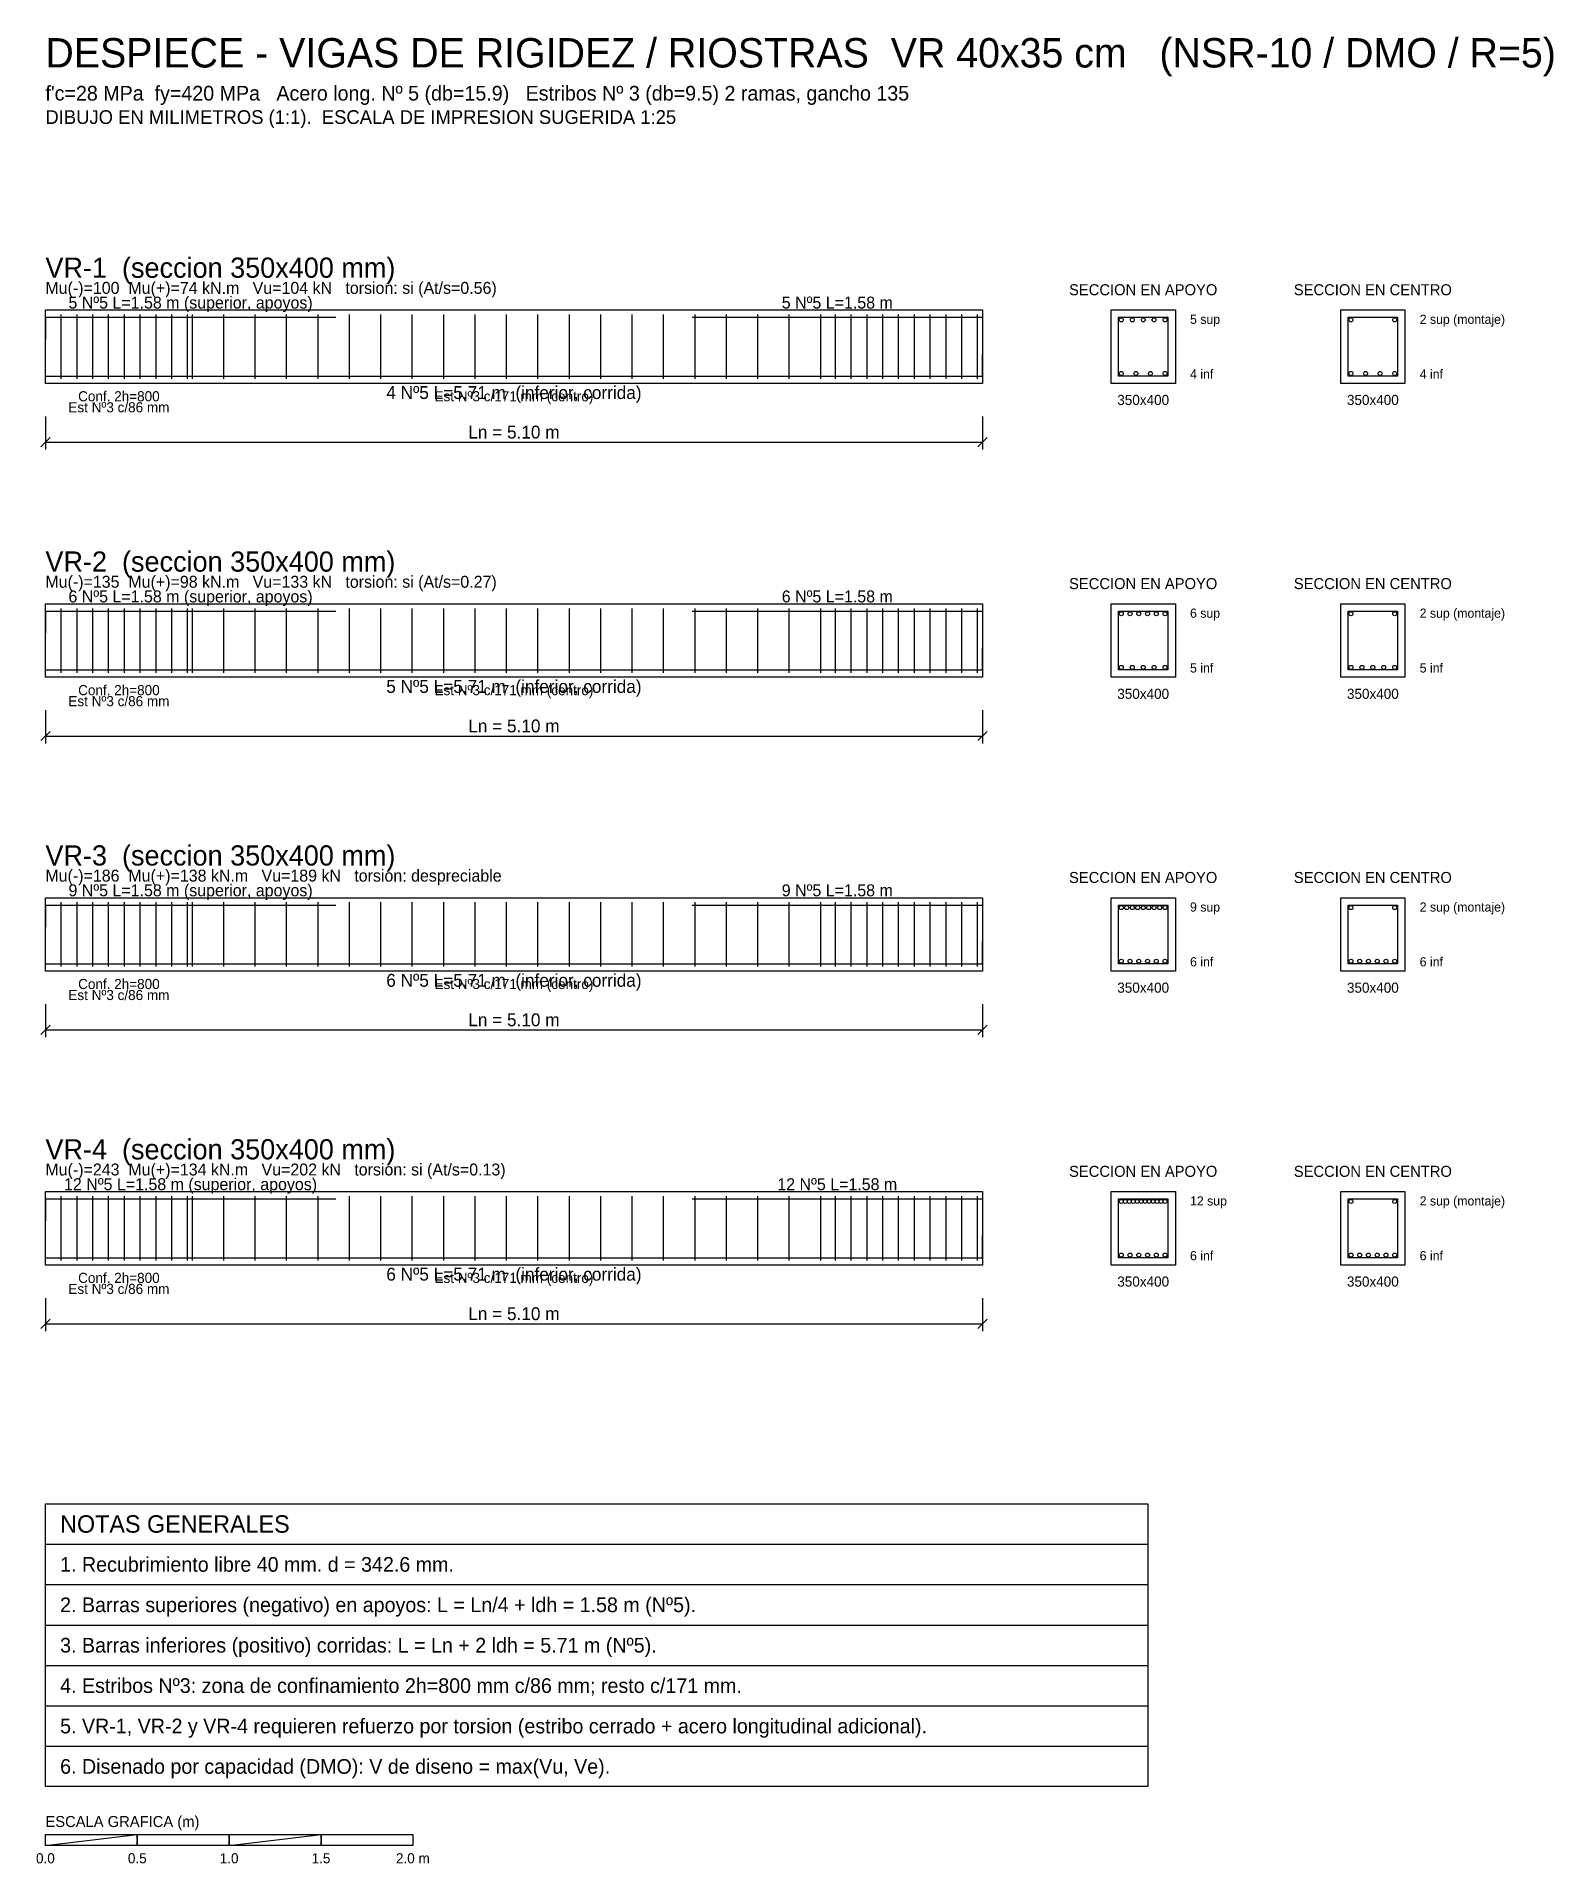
# Model space of a CAD drawing. Header units: millimetres. Extents: x -48 to 8208, y -8458 to 1489.
import ezdxf
from ezdxf.enums import TextEntityAlignment as Align

# ---------------------------------------------------------------- set-up
doc = ezdxf.new("R2010")
doc.units = ezdxf.units.MM
for name, color, linetype in [('ACERO_INF', 5, 'Continuous'), ('ACERO_SUP', 1, 'Continuous'), ('CONCRETO', 8, 'Continuous'), ('COTAS', 4, 'Continuous'), ('ESTRIBOS', 3, 'Continuous'), ('ROTULO', 2, 'Continuous'), ('TEXTO', 7, 'Continuous')]:
    doc.layers.add(name, color=color, linetype=linetype)

msp = doc.modelspace()

# ---------------------------------------------------------------- linework, layer by layer
at = {"layer": 'ACERO_INF'}
for p, q in [((0, -360), (0, -240)), ((5100, -360), (5100, -240)), ((0, -360), (5100, -360)), ((0, -1960), (0, -1840)), ((5100, -1960), (5100, -1840)), ((0, -1960), (5100, -1960)), ((0, -3560), (0, -3440)), ((5100, -3560), (5100, -3440)), ((0, -3560), (5100, -3560)), ((0, -5160), (0, -5040)), ((5100, -5160), (5100, -5040)), ((0, -5160), (5100, -5160))]:
    msp.add_line(p, q, dxfattribs=at)
for centre in [(5855.95, -346.05), (5935.32, -346.05), (6014.68, -346.05), (6094.05, -346.05), (7105.95, -346.05), (7185.32, -346.05), (7264.68, -346.05), (7344.05, -346.05), (5855.95, -1946.05), (5915.48, -1946.05), (5975, -1946.05), (6034.52, -1946.05), (6094.05, -1946.05), (7105.95, -1946.05), (7165.48, -1946.05), (7225, -1946.05), (7284.52, -1946.05), (7344.05, -1946.05), (5855.95, -3546.05), (5903.57, -3546.05), (5951.19, -3546.05), (5998.81, -3546.05), (6046.43, -3546.05), (6094.05, -3546.05), (7105.95, -3546.05), (7153.57, -3546.05), (7201.19, -3546.05), (7248.81, -3546.05), (7296.43, -3546.05), (7344.05, -3546.05), (5855.95, -5146.05), (5903.57, -5146.05), (5951.19, -5146.05), (5998.81, -5146.05), (6046.43, -5146.05), (6094.05, -5146.05), (7105.95, -5146.05), (7153.57, -5146.05), (7201.19, -5146.05), (7248.81, -5146.05), (7296.43, -5146.05), (7344.05, -5146.05)]:
    msp.add_circle(centre, 10.95, dxfattribs=at)
at = {"layer": 'ACERO_SUP'}
for p, q in [((0, -40), (1580, -40)), ((0, -40), (0, -160)), ((3520, -40), (5100, -40)), ((5100, -40), (5100, -160)), ((0, -1640), (1580, -1640)), ((0, -1640), (0, -1760)), ((3520, -1640), (5100, -1640)), ((5100, -1640), (5100, -1760)), ((0, -3240), (1580, -3240)), ((0, -3240), (0, -3360)), ((3520, -3240), (5100, -3240)), ((5100, -3240), (5100, -3360)), ((0, -4840), (1580, -4840)), ((0, -4840), (0, -4960)), ((3520, -4840), (5100, -4840)), ((5100, -4840), (5100, -4960))]:
    msp.add_line(p, q, dxfattribs=at)
for centre in [(5855.95, -53.95), (5915.48, -53.95), (5975, -53.95), (6034.52, -53.95), (6094.05, -53.95), (7105.95, -53.95), (7344.05, -53.95), (5855.95, -1653.95), (5903.57, -1653.95), (5951.19, -1653.95), (5998.81, -1653.95), (6046.43, -1653.95), (6094.05, -1653.95), (7105.95, -1653.95), (7344.05, -1653.95), (5855.95, -3253.95), (5885.71, -3253.95), (5915.48, -3253.95), (5945.24, -3253.95), (5975, -3253.95), (6004.76, -3253.95), (6034.52, -3253.95), (6064.29, -3253.95), (6094.05, -3253.95), (7105.95, -3253.95), (7344.05, -3253.95), (5855.95, -4853.95), (5877.6, -4853.95), (5899.24, -4853.95), (5920.89, -4853.95), (5942.53, -4853.95), (5964.18, -4853.95), (5985.82, -4853.95), (6007.47, -4853.95), (6029.11, -4853.95), (6050.76, -4853.95), (6072.4, -4853.95), (6094.05, -4853.95), (7105.95, -4853.95), (7344.05, -4853.95)]:
    msp.add_circle(centre, 10.95, dxfattribs=at)
at = {"layer": 'CONCRETO'}
for points in [[(0, 0), (5100, 0), (5100, -400), (0, -400), (0, 0)], [(5800, 0), (6150, 0), (6150, -400), (5800, -400), (5800, 0)], [(7050, 0), (7400, 0), (7400, -400), (7050, -400), (7050, 0)], [(0, -1600), (5100, -1600), (5100, -2000), (0, -2000), (0, -1600)], [(5800, -1600), (6150, -1600), (6150, -2000), (5800, -2000), (5800, -1600)], [(7050, -1600), (7400, -1600), (7400, -2000), (7050, -2000), (7050, -1600)], [(0, -3200), (5100, -3200), (5100, -3600), (0, -3600), (0, -3200)], [(5800, -3200), (6150, -3200), (6150, -3600), (5800, -3600), (5800, -3200)], [(7050, -3200), (7400, -3200), (7400, -3600), (7050, -3600), (7050, -3200)], [(0, -4800), (5100, -4800), (5100, -5200), (0, -5200), (0, -4800)], [(5800, -4800), (6150, -4800), (6150, -5200), (5800, -5200), (5800, -4800)], [(7050, -4800), (7400, -4800), (7400, -5200), (7050, -5200), (7050, -4800)]]:
    msp.add_lwpolyline(points, close=True, dxfattribs=at)
at = {"layer": 'COTAS'}
for p, q in [((0, -580), (0, -760)), ((5100, -580), (5100, -760)), ((-25, -745), (25, -695)), ((5075, -745), (5125, -695)), ((0, -720), (5100, -720)), ((0, -2180), (0, -2360)), ((5100, -2180), (5100, -2360)), ((-25, -2345), (25, -2295)), ((0, -2320), (5100, -2320)), ((5075, -2345), (5125, -2295)), ((0, -3780), (0, -3960)), ((5100, -3780), (5100, -3960)), ((-25, -3945), (25, -3895)), ((0, -3920), (5100, -3920)), ((5075, -3945), (5125, -3895)), ((0, -5380), (0, -5560)), ((5100, -5380), (5100, -5560)), ((-25, -5545), (25, -5495)), ((0, -5520), (5100, -5520)), ((5075, -5545), (5125, -5495)), ((0, -8360), (500, -8300)), ((1000, -8360), (1500, -8300))]:
    msp.add_line(p, q, dxfattribs=at)
for points in [[(0, -8300), (500, -8300), (500, -8360), (0, -8360), (0, -8300)], [(500, -8300), (1000, -8300), (1000, -8360), (500, -8360), (500, -8300)], [(1000, -8300), (1500, -8300), (1500, -8360), (1000, -8360), (1000, -8300)], [(1500, -8300), (2000, -8300), (2000, -8360), (1500, -8360), (1500, -8300)]]:
    msp.add_lwpolyline(points, close=True, dxfattribs=at)
at = {"layer": 'ESTRIBOS'}
for p, q in [((0, -375), (0, -25)), ((86, -375), (86, -25)), ((172, -375), (172, -25)), ((258, -375), (258, -25)), ((344, -375), (344, -25)), ((430, -375), (430, -25)), ((516, -375), (516, -25)), ((602, -375), (602, -25)), ((688, -375), (688, -25)), ((774, -375), (774, -25)), ((800, -375), (800, -25)), ((971, -375), (971, -25)), ((1142, -375), (1142, -25)), ((1313, -375), (1313, -25)), ((1484, -375), (1484, -25)), ((1655, -375), (1655, -25)), ((1826, -375), (1826, -25)), ((1997, -375), (1997, -25)), ((2168, -375), (2168, -25)), ((2339, -375), (2339, -25)), ((2510, -375), (2510, -25)), ((2681, -375), (2681, -25)), ((2852, -375), (2852, -25)), ((3023, -375), (3023, -25)), ((3194, -375), (3194, -25)), ((3365, -375), (3365, -25)), ((3536, -375), (3536, -25)), ((3707, -375), (3707, -25)), ((3878, -375), (3878, -25)), ((4049, -375), (4049, -25)), ((4220, -375), (4220, -25)), ((4300, -375), (4300, -25)), ((4386, -375), (4386, -25)), ((4472, -375), (4472, -25)), ((4558, -375), (4558, -25)), ((4644, -375), (4644, -25)), ((4730, -375), (4730, -25)), ((4816, -375), (4816, -25)), ((4902, -375), (4902, -25)), ((4988, -375), (4988, -25)), ((5074, -375), (5074, -25)), ((0, -1975), (0, -1625)), ((86, -1975), (86, -1625)), ((172, -1975), (172, -1625)), ((258, -1975), (258, -1625)), ((344, -1975), (344, -1625)), ((430, -1975), (430, -1625)), ((516, -1975), (516, -1625)), ((602, -1975), (602, -1625)), ((688, -1975), (688, -1625)), ((774, -1975), (774, -1625)), ((800, -1975), (800, -1625)), ((971, -1975), (971, -1625)), ((1142, -1975), (1142, -1625)), ((1313, -1975), (1313, -1625)), ((1484, -1975), (1484, -1625)), ((1655, -1975), (1655, -1625)), ((1826, -1975), (1826, -1625)), ((1997, -1975), (1997, -1625)), ((2168, -1975), (2168, -1625)), ((2339, -1975), (2339, -1625)), ((2510, -1975), (2510, -1625)), ((2681, -1975), (2681, -1625)), ((2852, -1975), (2852, -1625)), ((3023, -1975), (3023, -1625)), ((3194, -1975), (3194, -1625)), ((3365, -1975), (3365, -1625)), ((3536, -1975), (3536, -1625)), ((3707, -1975), (3707, -1625)), ((3878, -1975), (3878, -1625)), ((4049, -1975), (4049, -1625)), ((4220, -1975), (4220, -1625)), ((4300, -1975), (4300, -1625)), ((4386, -1975), (4386, -1625)), ((4472, -1975), (4472, -1625)), ((4558, -1975), (4558, -1625)), ((4644, -1975), (4644, -1625)), ((4730, -1975), (4730, -1625)), ((4816, -1975), (4816, -1625)), ((4902, -1975), (4902, -1625)), ((4988, -1975), (4988, -1625)), ((5074, -1975), (5074, -1625)), ((0, -3575), (0, -3225)), ((86, -3575), (86, -3225)), ((172, -3575), (172, -3225)), ((258, -3575), (258, -3225)), ((344, -3575), (344, -3225)), ((430, -3575), (430, -3225)), ((516, -3575), (516, -3225)), ((602, -3575), (602, -3225)), ((688, -3575), (688, -3225)), ((774, -3575), (774, -3225)), ((800, -3575), (800, -3225)), ((971, -3575), (971, -3225)), ((1142, -3575), (1142, -3225)), ((1313, -3575), (1313, -3225)), ((1484, -3575), (1484, -3225)), ((1655, -3575), (1655, -3225)), ((1826, -3575), (1826, -3225)), ((1997, -3575), (1997, -3225)), ((2168, -3575), (2168, -3225)), ((2339, -3575), (2339, -3225)), ((2510, -3575), (2510, -3225)), ((2681, -3575), (2681, -3225)), ((2852, -3575), (2852, -3225)), ((3023, -3575), (3023, -3225)), ((3194, -3575), (3194, -3225)), ((3365, -3575), (3365, -3225)), ((3536, -3575), (3536, -3225)), ((3707, -3575), (3707, -3225)), ((3878, -3575), (3878, -3225)), ((4049, -3575), (4049, -3225)), ((4220, -3575), (4220, -3225)), ((4300, -3575), (4300, -3225)), ((4386, -3575), (4386, -3225)), ((4472, -3575), (4472, -3225)), ((4558, -3575), (4558, -3225)), ((4644, -3575), (4644, -3225)), ((4730, -3575), (4730, -3225)), ((4816, -3575), (4816, -3225)), ((4902, -3575), (4902, -3225)), ((4988, -3575), (4988, -3225)), ((5074, -3575), (5074, -3225)), ((0, -5175), (0, -4825)), ((86, -5175), (86, -4825)), ((172, -5175), (172, -4825)), ((258, -5175), (258, -4825)), ((344, -5175), (344, -4825)), ((430, -5175), (430, -4825)), ((516, -5175), (516, -4825)), ((602, -5175), (602, -4825)), ((688, -5175), (688, -4825)), ((774, -5175), (774, -4825)), ((800, -5175), (800, -4825)), ((971, -5175), (971, -4825)), ((1142, -5175), (1142, -4825)), ((1313, -5175), (1313, -4825)), ((1484, -5175), (1484, -4825)), ((1655, -5175), (1655, -4825)), ((1826, -5175), (1826, -4825)), ((1997, -5175), (1997, -4825)), ((2168, -5175), (2168, -4825)), ((2339, -5175), (2339, -4825)), ((2510, -5175), (2510, -4825)), ((2681, -5175), (2681, -4825)), ((2852, -5175), (2852, -4825)), ((3023, -5175), (3023, -4825)), ((3194, -5175), (3194, -4825)), ((3365, -5175), (3365, -4825)), ((3536, -5175), (3536, -4825)), ((3707, -5175), (3707, -4825)), ((3878, -5175), (3878, -4825)), ((4049, -5175), (4049, -4825)), ((4220, -5175), (4220, -4825)), ((4300, -5175), (4300, -4825)), ((4386, -5175), (4386, -4825)), ((4472, -5175), (4472, -4825)), ((4558, -5175), (4558, -4825)), ((4644, -5175), (4644, -4825)), ((4730, -5175), (4730, -4825)), ((4816, -5175), (4816, -4825)), ((4902, -5175), (4902, -4825)), ((4988, -5175), (4988, -4825)), ((5074, -5175), (5074, -4825))]:
    msp.add_line(p, q, dxfattribs=at)
for points in [[(5840, -40), (6110, -40), (6110, -360), (5840, -360), (5840, -40)], [(7090, -40), (7360, -40), (7360, -360), (7090, -360), (7090, -40)], [(5840, -1640), (6110, -1640), (6110, -1960), (5840, -1960), (5840, -1640)], [(7090, -1640), (7360, -1640), (7360, -1960), (7090, -1960), (7090, -1640)], [(5840, -3240), (6110, -3240), (6110, -3560), (5840, -3560), (5840, -3240)], [(7090, -3240), (7360, -3240), (7360, -3560), (7090, -3560), (7090, -3240)], [(5840, -4840), (6110, -4840), (6110, -5160), (5840, -5160), (5840, -4840)], [(7090, -4840), (7360, -4840), (7360, -5160), (7090, -5160), (7090, -4840)]]:
    msp.add_lwpolyline(points, close=True, dxfattribs=at)
at = {"layer": 'ROTULO'}
for p, q in [((0, -6720), (6000, -6720)), ((0, -6940), (6000, -6940)), ((0, -7160), (6000, -7160)), ((0, -7380), (6000, -7380)), ((0, -7600), (6000, -7600)), ((0, -7820), (6000, -7820))]:
    msp.add_line(p, q, dxfattribs=at)
msp.add_lwpolyline([(0, -6500), (6000, -6500), (6000, -8040), (0, -8040), (0, -6500)], close=True, dxfattribs=at)

# ---------------------------------------------------------------- texts
at = {"layer": 'ACERO_INF'}
for s, p in [('4 inf', (6230, -349.05)), ('4 inf', (7480, -349.05)), ('5 inf', (6230, -1949.05)), ('5 inf', (7480, -1949.05)), ('6 inf', (6230, -3549.05)), ('6 inf', (7480, -3549.05)), ('6 inf', (6230, -5149.05)), ('6 inf', (7480, -5149.05))]:
    msp.add_text(s, height=50, dxfattribs=at).set_placement(p, align=Align.MIDDLE_LEFT)
for s, p in [('4 Nº5 L=5.71 m  (inferior, corrida)', (2550, -450)), ('5 Nº5 L=5.71 m  (inferior, corrida)', (2550, -2050)), ('6 Nº5 L=5.71 m  (inferior, corrida)', (2550, -3650)), ('6 Nº5 L=5.71 m  (inferior, corrida)', (2550, -5250))]:
    msp.add_text(s, height=70, dxfattribs=at).set_placement(p, align=Align.MIDDLE_CENTER)
at = {"layer": 'ACERO_SUP'}
for s, p in [('5 Nº5 L=1.58 m (superior, apoyos)', (790, 40)), ('5 Nº5 L=1.58 m', (4310, 40)), ('6 Nº5 L=1.58 m (superior, apoyos)', (790, -1560)), ('6 Nº5 L=1.58 m', (4310, -1560)), ('9 Nº5 L=1.58 m (superior, apoyos)', (790, -3160)), ('9 Nº5 L=1.58 m', (4310, -3160)), ('12 Nº5 L=1.58 m (superior, apoyos)', (790, -4760)), ('12 Nº5 L=1.58 m', (4310, -4760))]:
    msp.add_text(s, height=65, dxfattribs=at).set_placement(p, align=Align.MIDDLE_CENTER)
for s, p in [('5 sup', (6230, -50.95)), ('2 sup (montaje)', (7480, -50.95)), ('6 sup', (6230, -1650.95)), ('2 sup (montaje)', (7480, -1650.95)), ('9 sup', (6230, -3250.95)), ('2 sup (montaje)', (7480, -3250.95)), ('12 sup', (6230, -4850.95)), ('2 sup (montaje)', (7480, -4850.95))]:
    msp.add_text(s, height=50, dxfattribs=at).set_placement(p, align=Align.MIDDLE_LEFT)
at = {"layer": 'COTAS'}
for s, height, p in [('350x400', 55, (5975, -490)), ('350x400', 55, (7225, -490)), ('Ln = 5.10 m', 70, (2550, -665)), ('350x400', 55, (5975, -2090)), ('350x400', 55, (7225, -2090)), ('Ln = 5.10 m', 70, (2550, -2265)), ('350x400', 55, (5975, -3690)), ('350x400', 55, (7225, -3690)), ('Ln = 5.10 m', 70, (2550, -3865)), ('350x400', 55, (5975, -5290)), ('350x400', 55, (7225, -5290)), ('Ln = 5.10 m', 70, (2550, -5465)), ('0.0', 55, (0, -8430)), ('0.5', 55, (500, -8430)), ('1.0', 55, (1000, -8430)), ('1.5', 55, (1500, -8430)), ('2.0 m', 55, (2000, -8430))]:
    msp.add_text(s, height=height, dxfattribs=at).set_placement(p, align=Align.MIDDLE_CENTER)
at = {"layer": 'ESTRIBOS'}
for s, p in [('Conf. 2h=800', (400, -470)), ('Est Nº3 c/171 mm (centro)', (2550, -470)), ('Est Nº3 c/86 mm', (400, -530)), ('Conf. 2h=800', (400, -2070)), ('Est Nº3 c/171 mm (centro)', (2550, -2070)), ('Est Nº3 c/86 mm', (400, -2130)), ('Conf. 2h=800', (400, -3670)), ('Est Nº3 c/171 mm (centro)', (2550, -3670)), ('Est Nº3 c/86 mm', (400, -3730)), ('Conf. 2h=800', (400, -5270)), ('Est Nº3 c/171 mm (centro)', (2550, -5270)), ('Est Nº3 c/86 mm', (400, -5330))]:
    msp.add_text(s, height=55, dxfattribs=at).set_placement(p, align=Align.MIDDLE_CENTER)
at = {"layer": 'ROTULO'}
for s, height, p in [('DESPIECE - VIGAS DE RIGIDEZ / RIOSTRAS  VR 40x35 cm   (NSR-10 / DMO / R=5)', 160, (0, 1400)), ('DIBUJO EN MILIMETROS (1:1).  ESCALA DE IMPRESION SUGERIDA 1:25', 75, (0, 1050)), ('VR-1  (seccion 350x400 mm)', 110, (0, 230)), ('VR-2  (seccion 350x400 mm)', 110, (0, -1370)), ('VR-3  (seccion 350x400 mm)', 110, (0, -2970)), ('VR-4  (seccion 350x400 mm)', 110, (0, -4570)), ('NOTAS GENERALES', 95, (80, -6610))]:
    msp.add_text(s, height=height, dxfattribs=at).set_placement(p, align=Align.MIDDLE_LEFT)
at = {"layer": 'TEXTO'}
for s, height, p in [("f'c=28 MPa  fy=420 MPa   Acero long. Nº 5 (db=15.9)   Estribos Nº 3 (db=9.5) 2 ramas, gancho 135", 80, (0, 1180)), ('Mu(-)=100  Mu(+)=74 kN.m   Vu=104 kN   torsion: si (At/s=0.56)', 65, (0, 120)), ('Mu(-)=135  Mu(+)=98 kN.m   Vu=133 kN   torsion: si (At/s=0.27)', 65, (0, -1480)), ('Mu(-)=186  Mu(+)=138 kN.m   Vu=189 kN   torsion: despreciable', 65, (0, -3080)), ('Mu(-)=243  Mu(+)=134 kN.m   Vu=202 kN   torsion: si (At/s=0.13)', 65, (0, -4680)), ('1. Recubrimiento libre 40 mm. d = 342.6 mm.', 80, (80, -6830)), ('2. Barras superiores (negativo) en apoyos: L = Ln/4 + ldh = 1.58 m (Nº5).', 80, (80, -7050)), ('3. Barras inferiores (positivo) corridas: L = Ln + 2 ldh = 5.71 m (Nº5).', 80, (80, -7270)), ('4. Estribos Nº3: zona de confinamiento 2h=800 mm c/86 mm; resto c/171 mm.', 80, (80, -7490)), ('5. VR-1, VR-2 y VR-4 requieren refuerzo por torsion (estribo cerrado + acero longitudinal adicional).', 80, (80, -7710)), ('6. Disenado por capacidad (DMO): V de diseno = max(Vu, Ve).', 80, (80, -7930)), ('ESCALA GRAFICA (m)', 60, (0, -8230))]:
    msp.add_text(s, height=height, dxfattribs=at).set_placement(p, align=Align.MIDDLE_LEFT)
for s, p in [('SECCION EN APOYO', (5975, 110)), ('SECCION EN CENTRO', (7225, 110)), ('SECCION EN APOYO', (5975, -1490)), ('SECCION EN CENTRO', (7225, -1490)), ('SECCION EN APOYO', (5975, -3090)), ('SECCION EN CENTRO', (7225, -3090)), ('SECCION EN APOYO', (5975, -4690)), ('SECCION EN CENTRO', (7225, -4690))]:
    msp.add_text(s, height=60, dxfattribs=at).set_placement(p, align=Align.MIDDLE_CENTER)

doc.saveas('drawing.dxf')
